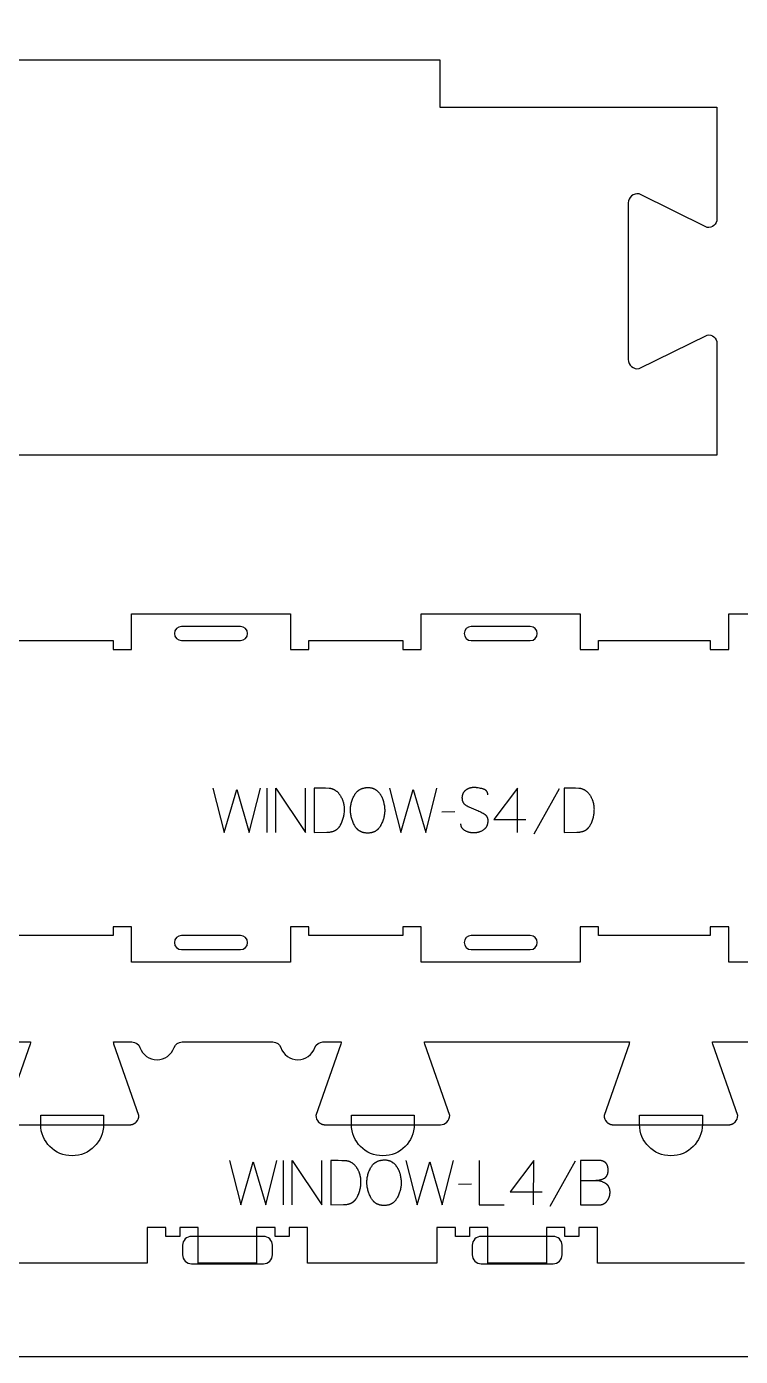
# Model space of a CAD drawing. Extents: x 0 to 4485, y 0 to 8771.
# Drawn here: x 2064 to 2547, y 3763 to 4662 of the extents above; entities that cross this region are included whole.
import ezdxf

# ---------------------------------------------------------------- set-up
doc = ezdxf.new("R2010")
doc.units = 0
for name, color, linetype in [('0_SHEET_SPRUCEPLY_2440X122', 1, 'CONTINUOUS'), ('1_ANYTOOL_1MMDEEP_LABELS_S', 2, 'CONTINUOUS'), ('3_ANYTOOL_CUTTHROUGH_INSID', 4, 'CONTINUOUS'), ('4_ANYTOOL_CUTTHROUGH_OUTSI', 5, 'CONTINUOUS'), ('5_ANYTOOL_HALF_MILL_9MM_IN', 3, 'CONTINUOUS')]:
    doc.layers.add(name, color=color, linetype=linetype)

msp = doc.modelspace()

# ---------------------------------------------------------------- linework, layer by layer
at = {"layer": '0_SHEET_SPRUCEPLY_2440X122'}
msp.add_lwpolyline([(371.7, 4982.59), (371.7, 3762.59), (2811.7, 3762.59), (2811.7, 4982.59)], close=True, dxfattribs=at)
at = {"layer": '1_ANYTOOL_1MMDEEP_LABELS_S', "color": 2}
for points in [[(2189.99, 4146.98), (2197.7, 4116.98), (2206.15, 4146.08), (2214.63, 4116.98), (2222.13, 4146.98)], [(2226.5, 4146.98), (2226.5, 4116.98)], [(2232.5, 4116.98), (2232.5, 4146.98), (2252.56, 4116.98), (2252.56, 4146.98)], [(2309.39, 4146.98), (2317.1, 4116.98), (2325.55, 4146.08), (2334.03, 4116.98), (2341.53, 4146.98)], [(2375.99, 4142.39), (2375.99, 4142.58), (2375.98, 4142.68), (2375.98, 4142.77), (2375.97, 4142.86), (2375.96, 4142.95), (2375.95, 4143.03), (2375.94, 4143.12), (2375.92, 4143.21), (2375.91, 4143.29), (2375.89, 4143.38), (2375.87, 4143.46), (2375.85, 4143.54), (2375.83, 4143.63), (2375.81, 4143.71), (2375.78, 4143.78), (2375.76, 4143.86), (2375.73, 4143.94), (2375.7, 4144.02), (2375.67, 4144.09), (2375.64, 4144.17), (2375.6, 4144.24), (2375.56, 4144.31), (2375.53, 4144.38), (2375.49, 4144.45), (2375.45, 4144.52), (2375.4, 4144.59), (2375.36, 4144.65), (2375.32, 4144.72), (2375.27, 4144.79), (2375.22, 4144.85), (2375.17, 4144.91), (2375.12, 4144.97), (2375.06, 4145.03), (2375.01, 4145.09), (2374.95, 4145.15), (2374.89, 4145.21), (2374.83, 4145.27), (2374.77, 4145.32), (2374.71, 4145.38), (2374.64, 4145.43), (2374.58, 4145.48), (2374.51, 4145.54), (2374.44, 4145.59), (2374.37, 4145.64), (2374.29, 4145.68), (2374.22, 4145.73), (2374.14, 4145.78), (2374.07, 4145.82), (2373.99, 4145.87), (2373.91, 4145.91), (2373.82, 4145.95), (2373.65, 4146.03), (2373.48, 4146.11), (2373.3, 4146.18), (2373.11, 4146.25), (2372.91, 4146.32), (2372.71, 4146.38), (2371.9, 4146.6), (2371.1, 4146.79), (2370.31, 4146.95), (2369.54, 4147.09), (2369.16, 4147.14), (2368.79, 4147.19), (2368.41, 4147.23), (2368.04, 4147.26), (2367.68, 4147.29), (2367.32, 4147.31), (2366.96, 4147.32), (2366.6, 4147.32), (2366.41, 4147.32), (2366.21, 4147.32), (2366.02, 4147.31), (2365.83, 4147.29), (2365.64, 4147.28), (2365.45, 4147.26), (2365.26, 4147.24), (2365.08, 4147.21), (2364.89, 4147.18), (2364.71, 4147.15), (2364.53, 4147.11), (2364.35, 4147.07), (2364.17, 4147.02), (2363.99, 4146.97), (2363.81, 4146.92), (2363.63, 4146.87), (2363.46, 4146.81), (2363.29, 4146.75), (2363.11, 4146.68), (2362.94, 4146.61), (2362.77, 4146.54), (2362.6, 4146.46), (2362.44, 4146.38), (2362.27, 4146.3), (2362.11, 4146.21), (2361.94, 4146.12), (2361.78, 4146.03), (2361.62, 4145.93), (2361.46, 4145.83), (2361.3, 4145.72), (2361.14, 4145.61), (2360.99, 4145.5), (2360.84, 4145.39), (2360.69, 4145.27), (2360.54, 4145.15), (2360.41, 4145.02), (2360.27, 4144.89), (2360.14, 4144.76), (2360.02, 4144.63), (2359.9, 4144.49), (2359.79, 4144.35), (2359.68, 4144.21), (2359.57, 4144.06), (2359.47, 4143.92), (2359.38, 4143.76), (2359.29, 4143.61), (2359.2, 4143.45), (2359.12, 4143.29), (2359.05, 4143.12), (2358.98, 4142.96), (2358.91, 4142.79), (2358.85, 4142.61), (2358.8, 4142.44), (2358.75, 4142.26), (2358.7, 4142.08), (2358.66, 4141.89), (2358.62, 4141.7), (2358.59, 4141.51), (2358.56, 4141.31), (2358.54, 4141.12), (2358.52, 4140.92), (2358.51, 4140.71), (2358.5, 4140.5), (2358.5, 4140.29), (2358.51, 4140.08), (2358.51, 4139.87), (2358.53, 4139.66), (2358.55, 4139.46), (2358.57, 4139.26), (2358.6, 4139.06), (2358.64, 4138.87), (2358.68, 4138.68), (2358.73, 4138.49), (2358.78, 4138.31), (2358.84, 4138.13), (2358.9, 4137.96), (2358.93, 4137.87), (2358.97, 4137.79), (2359.01, 4137.7), (2359.04, 4137.62), (2359.08, 4137.54), (2359.12, 4137.45), (2359.17, 4137.37), (2359.21, 4137.29), (2359.25, 4137.22), (2359.3, 4137.14), (2359.35, 4137.06), (2359.4, 4136.99), (2359.45, 4136.91), (2359.5, 4136.84), (2359.55, 4136.76), (2359.61, 4136.69), (2359.66, 4136.62), (2359.72, 4136.55), (2359.78, 4136.48), (2359.84, 4136.41), (2359.9, 4136.34), (2359.96, 4136.28), (2360.03, 4136.21), (2360.09, 4136.15), (2360.23, 4136.02), (2360.37, 4135.9), (2360.52, 4135.78), (2360.67, 4135.66), (2360.83, 4135.55), (2360.99, 4135.44), (2361.16, 4135.34), (2361.33, 4135.24), (2362.05, 4134.85), (2362.78, 4134.47), (2363.52, 4134.1), (2364.29, 4133.74), (2365.07, 4133.4), (2365.86, 4133.06), (2366.67, 4132.74), (2367.5, 4132.43), (2368.33, 4132.12), (2369.13, 4131.79), (2369.92, 4131.44), (2370.68, 4131.09), (2371.43, 4130.71), (2372.16, 4130.32), (2372.86, 4129.92), (2373.55, 4129.49), (2373.71, 4129.39), (2373.87, 4129.27), (2374.03, 4129.16), (2374.1, 4129.1), (2374.17, 4129.03), (2374.25, 4128.97), (2374.32, 4128.91), (2374.38, 4128.85), (2374.45, 4128.78), (2374.52, 4128.71), (2374.58, 4128.65), (2374.65, 4128.58), (2374.71, 4128.51), (2374.77, 4128.44), (2374.83, 4128.37), (2374.88, 4128.3), (2374.94, 4128.23), (2374.99, 4128.15), (2375.05, 4128.08), (2375.1, 4128), (2375.15, 4127.93), (2375.2, 4127.85), (2375.24, 4127.77), (2375.29, 4127.69), (2375.33, 4127.61), (2375.38, 4127.53), (2375.42, 4127.44), (2375.46, 4127.36), (2375.5, 4127.28), (2375.53, 4127.19), (2375.57, 4127.1), (2375.6, 4127.02), (2375.63, 4126.93), (2375.66, 4126.84), (2375.69, 4126.75), (2375.72, 4126.66), (2375.75, 4126.56), (2375.8, 4126.38), (2375.84, 4126.19), (2375.88, 4125.99), (2375.91, 4125.79), (2375.93, 4125.59), (2375.95, 4125.38), (2375.97, 4125.17), (2375.97, 4124.95), (2375.98, 4124.73), (2375.97, 4124.51), (2375.96, 4124.28), (2375.95, 4124.05), (2375.92, 4123.82), (2375.9, 4123.59), (2375.87, 4123.37), (2375.83, 4123.15), (2375.79, 4122.93), (2375.74, 4122.72), (2375.69, 4122.51), (2375.63, 4122.31), (2375.57, 4122.11), (2375.51, 4121.91), (2375.44, 4121.71), (2375.36, 4121.52), (2375.28, 4121.34), (2375.19, 4121.15), (2375.1, 4120.98), (2375, 4120.8), (2374.9, 4120.63), (2374.79, 4120.46), (2374.68, 4120.3), (2374.57, 4120.14), (2374.44, 4119.98), (2374.32, 4119.83), (2374.19, 4119.68), (2374.05, 4119.53), (2373.91, 4119.39), (2373.76, 4119.25), (2373.61, 4119.12), (2373.45, 4118.99), (2373.29, 4118.86), (2373.12, 4118.74), (2372.95, 4118.62), (2372.77, 4118.5), (2372.41, 4118.28), (2372.05, 4118.07), (2371.68, 4117.88), (2371.31, 4117.7), (2370.94, 4117.54), (2370.56, 4117.39), (2370.37, 4117.32), (2370.18, 4117.25), (2369.98, 4117.18), (2369.79, 4117.12), (2369.6, 4117.07), (2369.4, 4117.02), (2369.21, 4116.97), (2369.01, 4116.92), (2368.81, 4116.88), (2368.61, 4116.84), (2368.41, 4116.8), (2368.21, 4116.77), (2368.01, 4116.74), (2367.81, 4116.72), (2367.4, 4116.68), (2366.99, 4116.65), (2366.58, 4116.64), (2366.17, 4116.64), (2365.76, 4116.65), (2365.36, 4116.68), (2364.96, 4116.72), (2364.56, 4116.77), (2364.17, 4116.83), (2363.79, 4116.91), (2363.4, 4117), (2363.03, 4117.1), (2362.66, 4117.22), (2362.29, 4117.35), (2361.92, 4117.49), (2361.57, 4117.64), (2361.21, 4117.81), (2360.86, 4117.99), (2360.52, 4118.18), (2360.35, 4118.28), (2360.18, 4118.38), (2360.03, 4118.49), (2359.87, 4118.6), (2359.73, 4118.71), (2359.58, 4118.83), (2359.45, 4118.95), (2359.32, 4119.07), (2359.19, 4119.19), (2359.07, 4119.32), (2358.96, 4119.45), (2358.85, 4119.58), (2358.79, 4119.65), (2358.74, 4119.72), (2358.69, 4119.78), (2358.64, 4119.85), (2358.59, 4119.93), (2358.55, 4120), (2358.5, 4120.07), (2358.46, 4120.14), (2358.42, 4120.21), (2358.38, 4120.29), (2358.34, 4120.36), (2358.3, 4120.44), (2358.26, 4120.51), (2358.23, 4120.59), (2358.19, 4120.67), (2358.16, 4120.75), (2358.13, 4120.83), (2358.1, 4120.91), (2358.07, 4120.99), (2358.04, 4121.07), (2357.99, 4121.23), (2357.95, 4121.4), (2357.91, 4121.57), (2357.87, 4121.75), (2357.84, 4121.92), (2357.82, 4122.1), (2357.8, 4122.29), (2357.78, 4122.47), (2357.78, 4122.66), (2357.77, 4122.85)], [(2396, 4116.98), (2396.05, 4147.02), (2380.02, 4125.64)], [(2424.2, 4146.51), (2407.02, 4115.74)], [(2353.75, 4130.87), (2344.96, 4130.78)], [(2380.02, 4125.64), (2401.79, 4125.64)], [(2201.13, 3895.14), (2208.84, 3865.14), (2217.28, 3894.24), (2225.77, 3865.14), (2233.27, 3895.14)], [(2237.64, 3895.14), (2237.64, 3865.14)], [(2243.64, 3865.14), (2243.64, 3895.14), (2263.7, 3865.14), (2263.7, 3895.14)], [(2320.53, 3895.14), (2328.24, 3865.14), (2336.68, 3894.24), (2345.17, 3865.14), (2352.67, 3895.14)], [(2370.03, 3895.14), (2370.03, 3865.14), (2387.13, 3865.14)], [(2406.97, 3865.14), (2407.01, 3895.18), (2390.98, 3873.79)], [(2435.17, 3894.66), (2417.98, 3863.89)], [(2438.6, 3895.14), (2438.6, 3865.14), (2448.28, 3865.14), (2450.81, 3865.05), (2451.04, 3865.04), (2451.27, 3865.05), (2451.49, 3865.05), (2451.71, 3865.06), (2451.92, 3865.08), (2452.14, 3865.1), (2452.35, 3865.13), (2452.55, 3865.16), (2452.76, 3865.2), (2452.96, 3865.25), (2453.16, 3865.3), (2453.35, 3865.35), (2453.54, 3865.42), (2453.73, 3865.48), (2453.91, 3865.56), (2454.1, 3865.63), (2454.27, 3865.72), (2454.45, 3865.81), (2454.62, 3865.9), (2454.79, 3866), (2454.96, 3866.11), (2455.12, 3866.22), (2455.28, 3866.34), (2455.44, 3866.46), (2455.59, 3866.59), (2455.74, 3866.72), (2455.89, 3866.86), (2456.03, 3867.01), (2456.17, 3867.16), (2456.31, 3867.31), (2456.45, 3867.48), (2456.58, 3867.64), (2456.7, 3867.81), (2456.83, 3867.99), (2456.95, 3868.16), (2457.06, 3868.33), (2457.18, 3868.51), (2457.28, 3868.68), (2457.39, 3868.86), (2457.49, 3869.04), (2457.58, 3869.22), (2457.67, 3869.4), (2457.76, 3869.58), (2457.84, 3869.77), (2457.92, 3869.95), (2458, 3870.13), (2458.07, 3870.32), (2458.14, 3870.51), (2458.2, 3870.7), (2458.26, 3870.89), (2458.31, 3871.08), (2458.36, 3871.27), (2458.41, 3871.46), (2458.45, 3871.66), (2458.49, 3871.85), (2458.53, 3872.05), (2458.56, 3872.25), (2458.58, 3872.45), (2458.6, 3872.65), (2458.62, 3872.85), (2458.64, 3873.05), (2458.65, 3873.25), (2458.65, 3873.46), (2458.66, 3873.66), (2458.65, 3873.92), (2458.64, 3874.16), (2458.63, 3874.41), (2458.61, 3874.65), (2458.58, 3874.88), (2458.55, 3875.11), (2458.52, 3875.34), (2458.47, 3875.56), (2458.42, 3875.77), (2458.37, 3875.99), (2458.31, 3876.19), (2458.25, 3876.4), (2458.17, 3876.59), (2458.1, 3876.79), (2458.01, 3876.98), (2457.93, 3877.16), (2457.88, 3877.25), (2457.83, 3877.34), (2457.78, 3877.43), (2457.73, 3877.52), (2457.68, 3877.61), (2457.63, 3877.69), (2457.57, 3877.78), (2457.52, 3877.86), (2457.46, 3877.94), (2457.4, 3878.02), (2457.34, 3878.1), (2457.28, 3878.18), (2457.21, 3878.26), (2457.15, 3878.33), (2457.08, 3878.41), (2457.02, 3878.48), (2456.95, 3878.55), (2456.88, 3878.63), (2456.8, 3878.7), (2456.73, 3878.77), (2456.66, 3878.84), (2456.58, 3878.9), (2456.42, 3879.03), (2456.26, 3879.16), (2456.09, 3879.28), (2455.92, 3879.4), (2455.74, 3879.51), (2455.37, 3879.73), (2455, 3879.94), (2454.62, 3880.13), (2454.24, 3880.31), (2453.84, 3880.48), (2453.45, 3880.64), (2453.04, 3880.79), (2452.63, 3880.92), (2452.22, 3881.05), (2451.8, 3881.16), (2451.37, 3881.26), (2450.94, 3881.35), (2450.5, 3881.43), (2450.05, 3881.49), (2449.6, 3881.55), (2449.14, 3881.59)], [(2438.6, 3881.46), (2449.14, 3881.59), (2449.54, 3881.62), (2449.93, 3881.66), (2450.32, 3881.71), (2450.7, 3881.77), (2451.08, 3881.84), (2451.45, 3881.91), (2451.82, 3882), (2452.18, 3882.09), (2452.53, 3882.19), (2452.88, 3882.3), (2453.23, 3882.42), (2453.56, 3882.55), (2453.9, 3882.69), (2454.22, 3882.84), (2454.55, 3882.99), (2454.86, 3883.16), (2454.94, 3883.2), (2455.02, 3883.24), (2455.09, 3883.29), (2455.17, 3883.34), (2455.24, 3883.39), (2455.31, 3883.44), (2455.38, 3883.49), (2455.45, 3883.54), (2455.52, 3883.59), (2455.58, 3883.65), (2455.65, 3883.7), (2455.71, 3883.76), (2455.78, 3883.82), (2455.84, 3883.88), (2455.9, 3883.94), (2455.96, 3884.01), (2456.02, 3884.07), (2456.07, 3884.14), (2456.13, 3884.21), (2456.18, 3884.28), (2456.24, 3884.35), (2456.29, 3884.42), (2456.34, 3884.49), (2456.39, 3884.56), (2456.44, 3884.64), (2456.49, 3884.72), (2456.53, 3884.8), (2456.58, 3884.88), (2456.62, 3884.96), (2456.66, 3885.04), (2456.7, 3885.12), (2456.74, 3885.21), (2456.78, 3885.3), (2456.82, 3885.38), (2456.89, 3885.56), (2456.96, 3885.75), (2457.02, 3885.94), (2457.07, 3886.14), (2457.12, 3886.34), (2457.17, 3886.55), (2457.21, 3886.76), (2457.25, 3886.98), (2457.28, 3887.2), (2457.31, 3887.43), (2457.33, 3887.67), (2457.35, 3887.91), (2457.36, 3888.16), (2457.37, 3888.41), (2457.37, 3888.66), (2457.36, 3889.06), (2457.35, 3889.26), (2457.34, 3889.45), (2457.33, 3889.64), (2457.31, 3889.82), (2457.29, 3890), (2457.26, 3890.18), (2457.24, 3890.36), (2457.21, 3890.53), (2457.17, 3890.7), (2457.13, 3890.86), (2457.09, 3891.03), (2457.05, 3891.19), (2457, 3891.34), (2456.95, 3891.5), (2456.9, 3891.65), (2456.84, 3891.79), (2456.78, 3891.94), (2456.72, 3892.08), (2456.65, 3892.21), (2456.58, 3892.35), (2456.51, 3892.48), (2456.43, 3892.61), (2456.35, 3892.73), (2456.27, 3892.85), (2456.18, 3892.97), (2456.09, 3893.09), (2456, 3893.2), (2455.9, 3893.31), (2455.8, 3893.42), (2455.7, 3893.52), (2455.59, 3893.62), (2455.48, 3893.71), (2455.37, 3893.81), (2455.25, 3893.9), (2455.13, 3893.98), (2455.01, 3894.07), (2454.89, 3894.15), (2454.76, 3894.23), (2454.63, 3894.3), (2454.49, 3894.37), (2454.35, 3894.44), (2454.21, 3894.5), (2454.06, 3894.57), (2453.92, 3894.62), (2453.76, 3894.68), (2453.61, 3894.73), (2453.45, 3894.78), (2453.29, 3894.83), (2453.12, 3894.87), (2452.96, 3894.91), (2452.78, 3894.94), (2452.61, 3894.98), (2452.43, 3895.01), (2452.25, 3895.03), (2452.07, 3895.06), (2451.88, 3895.08), (2451.69, 3895.1), (2451.49, 3895.11), (2451.1, 3895.13), (2450.68, 3895.14), (2438.6, 3895.14)], [(2364.88, 3879.02), (2356.1, 3878.94)], [(2390.98, 3873.79), (2412.76, 3873.79)]]:
    msp.add_lwpolyline(points, dxfattribs=at)
for points in [[(2258.6, 4146.98), (2258.6, 4116.98), (2267.13, 4117.07), (2267.54, 4117.08), (2267.95, 4117.1), (2268.34, 4117.12), (2268.73, 4117.16), (2269.11, 4117.21), (2269.48, 4117.27), (2269.84, 4117.34), (2270.2, 4117.41), (2270.55, 4117.5), (2270.89, 4117.59), (2271.22, 4117.7), (2271.55, 4117.81), (2271.86, 4117.93), (2272.02, 4118), (2272.17, 4118.07), (2272.32, 4118.14), (2272.47, 4118.21), (2272.62, 4118.29), (2272.77, 4118.36), (2272.91, 4118.44), (2273.05, 4118.52), (2273.19, 4118.61), (2273.33, 4118.69), (2273.47, 4118.78), (2273.6, 4118.87), (2273.73, 4118.97), (2273.86, 4119.06), (2273.99, 4119.16), (2274.11, 4119.26), (2274.24, 4119.37), (2274.36, 4119.47), (2274.48, 4119.58), (2274.6, 4119.69), (2274.72, 4119.8), (2274.83, 4119.92), (2274.94, 4120.04), (2275.05, 4120.16), (2275.16, 4120.28), (2275.27, 4120.4), (2275.37, 4120.53), (2275.47, 4120.66), (2275.57, 4120.79), (2275.67, 4120.92), (2275.77, 4121.06), (2275.86, 4121.2), (2276.05, 4121.48), (2276.22, 4121.78), (2276.39, 4122.08), (2276.7, 4122.7), (2277, 4123.32), (2277.28, 4123.95), (2277.53, 4124.59), (2277.77, 4125.23), (2277.98, 4125.88), (2278.18, 4126.53), (2278.35, 4127.19), (2278.5, 4127.86), (2278.63, 4128.53), (2278.75, 4129.2), (2278.84, 4129.88), (2278.91, 4130.57), (2278.96, 4131.26), (2278.99, 4131.96), (2279, 4132.67), (2278.99, 4133.26), (2278.96, 4133.85), (2278.92, 4134.44), (2278.85, 4135.02), (2278.76, 4135.59), (2278.71, 4135.87), (2278.65, 4136.16), (2278.59, 4136.44), (2278.53, 4136.72), (2278.46, 4137), (2278.38, 4137.27), (2278.3, 4137.55), (2278.22, 4137.82), (2278.13, 4138.09), (2278.03, 4138.36), (2277.93, 4138.63), (2277.83, 4138.9), (2277.72, 4139.17), (2277.6, 4139.43), (2277.36, 4139.96), (2277.1, 4140.48), (2276.82, 4140.99), (2276.52, 4141.49), (2276.32, 4141.8), (2276.12, 4142.1), (2275.92, 4142.38), (2275.72, 4142.66), (2275.51, 4142.93), (2275.3, 4143.19), (2275.08, 4143.44), (2274.87, 4143.68), (2274.64, 4143.92), (2274.42, 4144.14), (2274.19, 4144.35), (2273.96, 4144.56), (2273.72, 4144.75), (2273.48, 4144.94), (2273.24, 4145.11), (2273, 4145.28), (2272.75, 4145.44), (2272.5, 4145.59), (2272.24, 4145.73), (2271.98, 4145.86), (2271.72, 4145.98), (2271.45, 4146.09), (2271.18, 4146.19), (2270.91, 4146.29), (2270.64, 4146.37), (2270.36, 4146.45), (2270.07, 4146.51), (2269.79, 4146.57), (2269.5, 4146.62), (2269.21, 4146.65), (2268.91, 4146.68), (2268.61, 4146.7), (2266.18, 4146.81), (2263.7, 4146.89), (2261.17, 4146.95)], [(2295.07, 4147.32), (2295.45, 4147.32), (2295.81, 4147.3), (2296.17, 4147.27), (2296.52, 4147.23), (2296.69, 4147.21), (2296.86, 4147.18), (2297.03, 4147.15), (2297.2, 4147.12), (2297.36, 4147.08), (2297.53, 4147.04), (2297.69, 4147), (2297.85, 4146.95), (2298.01, 4146.91), (2298.16, 4146.86), (2298.32, 4146.8), (2298.47, 4146.75), (2298.62, 4146.69), (2298.77, 4146.62), (2298.92, 4146.56), (2299.07, 4146.49), (2299.21, 4146.42), (2299.35, 4146.35), (2299.5, 4146.27), (2299.63, 4146.19), (2299.77, 4146.11), (2299.91, 4146.02), (2300.04, 4145.94), (2300.17, 4145.84), (2300.43, 4145.66), (2300.69, 4145.46), (2300.94, 4145.26), (2301.18, 4145.06), (2301.41, 4144.84), (2301.64, 4144.62), (2301.87, 4144.4), (2302.09, 4144.17), (2302.3, 4143.93), (2302.51, 4143.69), (2302.71, 4143.44), (2302.9, 4143.18), (2303.09, 4142.92), (2303.27, 4142.65), (2303.45, 4142.38), (2303.62, 4142.09), (2303.79, 4141.81), (2303.95, 4141.52), (2304.1, 4141.23), (2304.25, 4140.93), (2304.4, 4140.63), (2304.53, 4140.32), (2304.67, 4140.02), (2304.79, 4139.71), (2304.91, 4139.39), (2305.03, 4139.07), (2305.14, 4138.75), (2305.24, 4138.42), (2305.34, 4138.09), (2305.43, 4137.76), (2305.51, 4137.42), (2305.6, 4137.08), (2305.74, 4136.4), (2305.87, 4135.72), (2305.97, 4135.05), (2306.06, 4134.39), (2306.13, 4133.74), (2306.18, 4133.09), (2306.21, 4132.44), (2306.22, 4131.81), (2306.21, 4131.17), (2306.17, 4130.53), (2306.12, 4129.9), (2306.04, 4129.26), (2305.95, 4128.62), (2305.83, 4127.98), (2305.69, 4127.35), (2305.53, 4126.71), (2305.34, 4126.07), (2305.14, 4125.43), (2304.91, 4124.8), (2304.66, 4124.16), (2304.39, 4123.52), (2304.1, 4122.88), (2303.79, 4122.25), (2303.45, 4121.61), (2303.28, 4121.29), (2303.09, 4120.99), (2302.91, 4120.7), (2302.71, 4120.41), (2302.51, 4120.14), (2302.3, 4119.88), (2302.09, 4119.62), (2301.87, 4119.38), (2301.76, 4119.26), (2301.65, 4119.14), (2301.53, 4119.03), (2301.41, 4118.92), (2301.29, 4118.81), (2301.17, 4118.71), (2301.05, 4118.6), (2300.93, 4118.5), (2300.81, 4118.4), (2300.68, 4118.31), (2300.55, 4118.21), (2300.42, 4118.12), (2300.29, 4118.03), (2300.16, 4117.95), (2300.03, 4117.86), (2299.89, 4117.78), (2299.75, 4117.71), (2299.61, 4117.63), (2299.47, 4117.56), (2299.33, 4117.48), (2299.19, 4117.42), (2299.04, 4117.35), (2298.9, 4117.29), (2298.75, 4117.23), (2298.6, 4117.17), (2298.45, 4117.11), (2298.3, 4117.06), (2298.14, 4117.01), (2297.83, 4116.91), (2297.51, 4116.83), (2297.18, 4116.75), (2296.85, 4116.69), (2296.51, 4116.63), (2296.17, 4116.59), (2295.82, 4116.55), (2295.46, 4116.53), (2295.1, 4116.51), (2294.73, 4116.51), (2294.35, 4116.51), (2293.97, 4116.53), (2293.6, 4116.55), (2293.24, 4116.59), (2292.89, 4116.64), (2292.54, 4116.69), (2292.19, 4116.76), (2291.86, 4116.83), (2291.53, 4116.92), (2291.21, 4117.02), (2291.05, 4117.07), (2290.89, 4117.12), (2290.74, 4117.18), (2290.58, 4117.24), (2290.43, 4117.3), (2290.28, 4117.36), (2290.13, 4117.43), (2289.98, 4117.5), (2289.84, 4117.57), (2289.69, 4117.65), (2289.55, 4117.73), (2289.41, 4117.81), (2289.27, 4117.89), (2289.14, 4117.97), (2289, 4118.06), (2288.87, 4118.15), (2288.73, 4118.24), (2288.6, 4118.34), (2288.47, 4118.43), (2288.35, 4118.53), (2288.22, 4118.64), (2288.1, 4118.74), (2287.98, 4118.85), (2287.86, 4118.96), (2287.74, 4119.07), (2287.62, 4119.19), (2287.5, 4119.31), (2287.39, 4119.43), (2287.28, 4119.55), (2287.17, 4119.67), (2286.95, 4119.93), (2286.74, 4120.2), (2286.54, 4120.48), (2286.34, 4120.77), (2286.15, 4121.07), (2285.97, 4121.38), (2285.8, 4121.69), (2285.46, 4122.34), (2285.15, 4122.99), (2284.86, 4123.64), (2284.59, 4124.29), (2284.34, 4124.94), (2284.11, 4125.59), (2283.91, 4126.24), (2283.72, 4126.89), (2283.56, 4127.54), (2283.42, 4128.19), (2283.3, 4128.84), (2283.2, 4129.5), (2283.13, 4130.15), (2283.07, 4130.8), (2283.04, 4131.46), (2283.03, 4132.11), (2283.04, 4132.8), (2283.08, 4133.49), (2283.13, 4134.17), (2283.21, 4134.85), (2283.31, 4135.52), (2283.44, 4136.18), (2283.58, 4136.84), (2283.75, 4137.49), (2283.95, 4138.14), (2284.16, 4138.78), (2284.4, 4139.41), (2284.66, 4140.04), (2284.94, 4140.67), (2285.25, 4141.28), (2285.57, 4141.9), (2285.92, 4142.5), (2286.11, 4142.8), (2286.3, 4143.09), (2286.5, 4143.36), (2286.7, 4143.63), (2286.91, 4143.89), (2287.13, 4144.14), (2287.35, 4144.38), (2287.58, 4144.61), (2287.7, 4144.72), (2287.82, 4144.83), (2287.94, 4144.94), (2288.06, 4145.04), (2288.18, 4145.15), (2288.31, 4145.25), (2288.44, 4145.34), (2288.57, 4145.44), (2288.7, 4145.53), (2288.83, 4145.62), (2288.96, 4145.71), (2289.1, 4145.8), (2289.24, 4145.88), (2289.38, 4145.96), (2289.52, 4146.04), (2289.66, 4146.12), (2289.8, 4146.19), (2289.95, 4146.26), (2290.24, 4146.4), (2290.55, 4146.53), (2290.85, 4146.64), (2291.17, 4146.75), (2291.49, 4146.85), (2291.82, 4146.94), (2292.16, 4147.02), (2292.5, 4147.09), (2292.85, 4147.15), (2293.2, 4147.21), (2293.56, 4147.25), (2293.93, 4147.28), (2294.3, 4147.3), (2294.69, 4147.32)], [(2427.63, 4146.98), (2427.63, 4116.98), (2436.16, 4117.07), (2436.57, 4117.08), (2436.97, 4117.1), (2437.37, 4117.12), (2437.76, 4117.16), (2438.14, 4117.21), (2438.51, 4117.27), (2438.87, 4117.34), (2439.23, 4117.41), (2439.58, 4117.5), (2439.92, 4117.59), (2440.25, 4117.7), (2440.58, 4117.81), (2440.89, 4117.93), (2441.05, 4118), (2441.2, 4118.07), (2441.35, 4118.14), (2441.5, 4118.21), (2441.65, 4118.29), (2441.8, 4118.36), (2441.94, 4118.44), (2442.08, 4118.52), (2442.22, 4118.61), (2442.36, 4118.69), (2442.49, 4118.78), (2442.63, 4118.87), (2442.76, 4118.97), (2442.89, 4119.06), (2443.02, 4119.16), (2443.14, 4119.26), (2443.27, 4119.37), (2443.39, 4119.47), (2443.51, 4119.58), (2443.63, 4119.69), (2443.74, 4119.8), (2443.86, 4119.92), (2443.97, 4120.04), (2444.08, 4120.16), (2444.19, 4120.28), (2444.29, 4120.4), (2444.4, 4120.53), (2444.5, 4120.66), (2444.6, 4120.79), (2444.7, 4120.92), (2444.8, 4121.06), (2444.89, 4121.2), (2445.07, 4121.48), (2445.25, 4121.78), (2445.42, 4122.08), (2445.73, 4122.7), (2446.03, 4123.32), (2446.31, 4123.95), (2446.56, 4124.59), (2446.8, 4125.23), (2447.01, 4125.88), (2447.2, 4126.53), (2447.38, 4127.19), (2447.53, 4127.86), (2447.66, 4128.53), (2447.78, 4129.2), (2447.87, 4129.88), (2447.94, 4130.57), (2447.99, 4131.26), (2448.02, 4131.96), (2448.03, 4132.67), (2448.02, 4133.26), (2447.99, 4133.85), (2447.94, 4134.44), (2447.88, 4135.02), (2447.79, 4135.59), (2447.74, 4135.87), (2447.68, 4136.16), (2447.62, 4136.44), (2447.56, 4136.72), (2447.48, 4137), (2447.41, 4137.27), (2447.33, 4137.55), (2447.24, 4137.82), (2447.15, 4138.09), (2447.06, 4138.36), (2446.96, 4138.63), (2446.86, 4138.9), (2446.75, 4139.17), (2446.63, 4139.43), (2446.39, 4139.96), (2446.13, 4140.48), (2445.85, 4140.99), (2445.55, 4141.49), (2445.35, 4141.8), (2445.15, 4142.1), (2444.95, 4142.38), (2444.75, 4142.66), (2444.54, 4142.93), (2444.33, 4143.19), (2444.11, 4143.44), (2443.89, 4143.68), (2443.67, 4143.92), (2443.45, 4144.14), (2443.22, 4144.35), (2442.99, 4144.56), (2442.75, 4144.75), (2442.51, 4144.94), (2442.27, 4145.11), (2442.03, 4145.28), (2441.78, 4145.44), (2441.52, 4145.59), (2441.27, 4145.73), (2441.01, 4145.86), (2440.75, 4145.98), (2440.48, 4146.09), (2440.21, 4146.19), (2439.94, 4146.29), (2439.66, 4146.37), (2439.39, 4146.45), (2439.1, 4146.51), (2438.82, 4146.57), (2438.53, 4146.62), (2438.23, 4146.65), (2437.94, 4146.68), (2437.64, 4146.7), (2435.2, 4146.81), (2432.73, 4146.89), (2430.2, 4146.95)], [(2269.74, 3895.14), (2269.74, 3865.14), (2278.27, 3865.22), (2278.68, 3865.23), (2279.08, 3865.25), (2279.48, 3865.28), (2279.87, 3865.32), (2280.25, 3865.37), (2280.62, 3865.42), (2280.98, 3865.49), (2281.34, 3865.57), (2281.69, 3865.65), (2282.03, 3865.75), (2282.36, 3865.85), (2282.69, 3865.97), (2283, 3866.09), (2283.16, 3866.16), (2283.31, 3866.22), (2283.46, 3866.29), (2283.61, 3866.37), (2283.76, 3866.44), (2283.91, 3866.52), (2284.05, 3866.6), (2284.19, 3866.68), (2284.33, 3866.76), (2284.47, 3866.85), (2284.6, 3866.94), (2284.74, 3867.03), (2284.87, 3867.12), (2285, 3867.22), (2285.13, 3867.32), (2285.25, 3867.42), (2285.38, 3867.52), (2285.5, 3867.63), (2285.62, 3867.74), (2285.74, 3867.85), (2285.85, 3867.96), (2285.97, 3868.07), (2286.08, 3868.19), (2286.19, 3868.31), (2286.3, 3868.43), (2286.4, 3868.56), (2286.51, 3868.68), (2286.61, 3868.81), (2286.71, 3868.95), (2286.81, 3869.08), (2286.91, 3869.22), (2287, 3869.35), (2287.18, 3869.64), (2287.36, 3869.93), (2287.53, 3870.24), (2287.84, 3870.85), (2288.14, 3871.48), (2288.42, 3872.11), (2288.67, 3872.75), (2288.91, 3873.39), (2289.12, 3874.03), (2289.31, 3874.69), (2289.49, 3875.35), (2289.64, 3876.01), (2289.77, 3876.68), (2289.89, 3877.36), (2289.98, 3878.04), (2290.05, 3878.73), (2290.1, 3879.42), (2290.13, 3880.12), (2290.14, 3880.82), (2290.13, 3881.42), (2290.1, 3882.01), (2290.05, 3882.59), (2289.99, 3883.17), (2289.9, 3883.75), (2289.85, 3884.03), (2289.79, 3884.31), (2289.73, 3884.59), (2289.67, 3884.87), (2289.59, 3885.15), (2289.52, 3885.43), (2289.44, 3885.7), (2289.35, 3885.98), (2289.26, 3886.25), (2289.17, 3886.52), (2289.07, 3886.79), (2288.97, 3887.06), (2288.86, 3887.32), (2288.74, 3887.59), (2288.5, 3888.11), (2288.24, 3888.63), (2287.96, 3889.14), (2287.66, 3889.65), (2287.46, 3889.96), (2287.26, 3890.25), (2287.06, 3890.54), (2286.86, 3890.82), (2286.65, 3891.09), (2286.44, 3891.35), (2286.22, 3891.6), (2286, 3891.84), (2285.78, 3892.07), (2285.56, 3892.29), (2285.33, 3892.51), (2285.1, 3892.71), (2284.86, 3892.91), (2284.62, 3893.09), (2284.38, 3893.27), (2284.14, 3893.44), (2283.89, 3893.6), (2283.63, 3893.74), (2283.38, 3893.88), (2283.12, 3894.01), (2282.86, 3894.14), (2282.59, 3894.25), (2282.32, 3894.35), (2282.05, 3894.44), (2281.77, 3894.53), (2281.5, 3894.6), (2281.21, 3894.67), (2280.93, 3894.72), (2280.64, 3894.77), (2280.34, 3894.81), (2280.05, 3894.84), (2279.75, 3894.86), (2277.31, 3894.96), (2274.84, 3895.04), (2272.31, 3895.1)], [(2306.21, 3895.48), (2306.58, 3895.47), (2306.95, 3895.46), (2307.31, 3895.43), (2307.66, 3895.39), (2307.83, 3895.36), (2308, 3895.33), (2308.17, 3895.3), (2308.34, 3895.27), (2308.5, 3895.23), (2308.67, 3895.2), (2308.83, 3895.15), (2308.99, 3895.11), (2309.15, 3895.06), (2309.3, 3895.01), (2309.46, 3894.96), (2309.61, 3894.9), (2309.76, 3894.84), (2309.91, 3894.78), (2310.06, 3894.71), (2310.21, 3894.65), (2310.35, 3894.58), (2310.49, 3894.5), (2310.63, 3894.43), (2310.77, 3894.35), (2310.91, 3894.26), (2311.05, 3894.18), (2311.18, 3894.09), (2311.31, 3894), (2311.57, 3893.81), (2311.83, 3893.62), (2312.07, 3893.42), (2312.32, 3893.21), (2312.55, 3893), (2312.78, 3892.78), (2313.01, 3892.55), (2313.22, 3892.32), (2313.44, 3892.09), (2313.64, 3891.84), (2313.85, 3891.59), (2314.04, 3891.34), (2314.23, 3891.07), (2314.41, 3890.81), (2314.59, 3890.53), (2314.76, 3890.25), (2314.93, 3889.96), (2315.09, 3889.67), (2315.24, 3889.38), (2315.39, 3889.08), (2315.53, 3888.78), (2315.67, 3888.48), (2315.8, 3888.17), (2315.93, 3887.86), (2316.05, 3887.55), (2316.17, 3887.23), (2316.27, 3886.9), (2316.38, 3886.58), (2316.48, 3886.25), (2316.57, 3885.91), (2316.65, 3885.58), (2316.73, 3885.24), (2316.88, 3884.55), (2317.01, 3883.88), (2317.11, 3883.21), (2317.2, 3882.55), (2317.27, 3881.89), (2317.32, 3881.24), (2317.35, 3880.6), (2317.36, 3879.96), (2317.34, 3879.33), (2317.31, 3878.69), (2317.26, 3878.05), (2317.18, 3877.41), (2317.09, 3876.78), (2316.97, 3876.14), (2316.83, 3875.5), (2316.66, 3874.86), (2316.48, 3874.23), (2316.28, 3873.59), (2316.05, 3872.95), (2315.8, 3872.31), (2315.53, 3871.68), (2315.24, 3871.04), (2314.93, 3870.4), (2314.59, 3869.76), (2314.41, 3869.45), (2314.23, 3869.15), (2314.04, 3868.85), (2313.85, 3868.57), (2313.65, 3868.3), (2313.44, 3868.03), (2313.23, 3867.78), (2313.01, 3867.53), (2312.9, 3867.41), (2312.78, 3867.3), (2312.67, 3867.19), (2312.55, 3867.07), (2312.43, 3866.97), (2312.31, 3866.86), (2312.19, 3866.76), (2312.07, 3866.66), (2311.94, 3866.56), (2311.82, 3866.46), (2311.69, 3866.37), (2311.56, 3866.28), (2311.43, 3866.19), (2311.3, 3866.1), (2311.16, 3866.02), (2311.03, 3865.94), (2310.89, 3865.86), (2310.75, 3865.79), (2310.61, 3865.71), (2310.47, 3865.64), (2310.33, 3865.57), (2310.18, 3865.51), (2310.04, 3865.44), (2309.89, 3865.38), (2309.74, 3865.32), (2309.59, 3865.27), (2309.44, 3865.21), (2309.28, 3865.16), (2308.97, 3865.07), (2308.65, 3864.98), (2308.32, 3864.91), (2307.99, 3864.84), (2307.65, 3864.79), (2307.31, 3864.74), (2306.96, 3864.71), (2306.6, 3864.68), (2306.24, 3864.67), (2305.87, 3864.66), (2305.49, 3864.67), (2305.11, 3864.68), (2304.74, 3864.71), (2304.38, 3864.75), (2304.02, 3864.79), (2303.67, 3864.85), (2303.33, 3864.91), (2303, 3864.99), (2302.67, 3865.07), (2302.35, 3865.17), (2302.19, 3865.22), (2302.03, 3865.28), (2301.87, 3865.33), (2301.72, 3865.39), (2301.57, 3865.46), (2301.42, 3865.52), (2301.27, 3865.59), (2301.12, 3865.66), (2300.98, 3865.73), (2300.83, 3865.8), (2300.69, 3865.88), (2300.55, 3865.96), (2300.41, 3866.04), (2300.27, 3866.13), (2300.14, 3866.22), (2300, 3866.31), (2299.87, 3866.4), (2299.74, 3866.49), (2299.61, 3866.59), (2299.49, 3866.69), (2299.36, 3866.79), (2299.24, 3866.9), (2299.11, 3867.01), (2298.99, 3867.12), (2298.88, 3867.23), (2298.76, 3867.34), (2298.64, 3867.46), (2298.53, 3867.58), (2298.42, 3867.7), (2298.31, 3867.83), (2298.09, 3868.09), (2297.88, 3868.36), (2297.68, 3868.63), (2297.48, 3868.92), (2297.29, 3869.22), (2297.11, 3869.53), (2296.93, 3869.85), (2296.6, 3870.5), (2296.29, 3871.15), (2295.99, 3871.8), (2295.72, 3872.45), (2295.48, 3873.1), (2295.25, 3873.75), (2295.04, 3874.4), (2294.86, 3875.05), (2294.7, 3875.7), (2294.56, 3876.35), (2294.44, 3877), (2294.34, 3877.65), (2294.27, 3878.31), (2294.21, 3878.96), (2294.18, 3879.61), (2294.17, 3880.26), (2294.18, 3880.96), (2294.21, 3881.65), (2294.27, 3882.33), (2294.35, 3883), (2294.45, 3883.67), (2294.58, 3884.34), (2294.72, 3885), (2294.89, 3885.65), (2295.08, 3886.29), (2295.3, 3886.94), (2295.54, 3887.57), (2295.8, 3888.2), (2296.08, 3888.82), (2296.38, 3889.44), (2296.71, 3890.05), (2297.06, 3890.66), (2297.25, 3890.95), (2297.44, 3891.24), (2297.63, 3891.52), (2297.84, 3891.79), (2298.05, 3892.05), (2298.27, 3892.3), (2298.49, 3892.54), (2298.72, 3892.77), (2298.84, 3892.88), (2298.96, 3892.99), (2299.08, 3893.1), (2299.2, 3893.2), (2299.32, 3893.3), (2299.45, 3893.4), (2299.58, 3893.5), (2299.71, 3893.6), (2299.84, 3893.69), (2299.97, 3893.78), (2300.1, 3893.87), (2300.24, 3893.95), (2300.37, 3894.04), (2300.51, 3894.12), (2300.65, 3894.2), (2300.8, 3894.27), (2300.94, 3894.35), (2301.09, 3894.42), (2301.38, 3894.56), (2301.68, 3894.68), (2301.99, 3894.8), (2302.31, 3894.91), (2302.63, 3895.01), (2302.96, 3895.1), (2303.29, 3895.18), (2303.64, 3895.25), (2303.98, 3895.31), (2304.34, 3895.36), (2304.7, 3895.4), (2305.07, 3895.44), (2305.44, 3895.46), (2305.82, 3895.47)]]:
    msp.add_lwpolyline(points, close=True, dxfattribs=at)
at = {"layer": '3_ANYTOOL_CUTTHROUGH_INSID', "color": 4}
for points in [[(2208.7, 4246.77, 1), (2208.7, 4256.27), (2168.7, 4256.27, 1), (2168.7, 4246.77)], [(2404.7, 4246.73, 1), (2404.7, 4256.23), (2364.7, 4256.23, 1), (2364.7, 4246.73)], [(2208.7, 4047.19), (2168.7, 4047.19, 1), (2168.7, 4037.69), (2208.7, 4037.69, 1)], [(2404.7, 4047.23), (2364.7, 4047.23, 1), (2364.7, 4037.73), (2404.7, 4037.73, 1)]]:
    msp.add_lwpolyline(points, format="xyb", close=True, dxfattribs=at)
at = {"layer": '4_ANYTOOL_CUTTHROUGH_OUTSI', "color": 5}
for points in [[(2043.95, 4639.52), (2343.45, 4639.52), (2343.45, 4607.52), (2343.7, 4607.52), (2530.95, 4607.52), (2530.95, 4531.86), (2530.95, 4531.86, -0.461531), (2524.29, 4526.18), (2478.3, 4548.83), (2478.27, 4548.85), (2478.23, 4548.86), (2478.23, 4548.86, 0.220464), (2473.16, 4547.46, 0.220464), (2470.95, 4542.69), (2470.95, 4436.86, 0.220464), (2473.16, 4432.09, 0.220464), (2478.23, 4430.69), (2478.27, 4430.7), (2478.3, 4430.71), (2524.29, 4453.37), (2524.29, 4453.37, -0.461531), (2530.95, 4447.69), (2530.95, 4372.02), (2043.95, 4372.02)], [(1927.95, 3975.26), (2066.64, 3975.26, -0.061485), (2066.4, 3973.87), (2049.5, 3925.59)], [(2055.74, 3919.26), (2133.74, 3919.26), (2133.89, 3919.26), (2134.04, 3919.27), (2134.19, 3919.28), (2134.34, 3919.29), (2134.49, 3919.31), (2134.65, 3919.33), (2134.8, 3919.35), (2134.95, 3919.38), (2135.1, 3919.41), (2135.25, 3919.44), (2135.4, 3919.48), (2135.55, 3919.53), (2135.7, 3919.57), (2135.84, 3919.62), (2135.99, 3919.68), (2136.13, 3919.74), (2136.28, 3919.8), (2136.42, 3919.86), (2136.56, 3919.93), (2136.69, 3920), (2136.83, 3920.08), (2136.96, 3920.15), (2137.09, 3920.24), (2137.22, 3920.32), (2137.35, 3920.41), (2137.47, 3920.5), (2137.6, 3920.59), (2137.71, 3920.68), (2137.83, 3920.78), (2137.94, 3920.88), (2138.05, 3920.99), (2138.16, 3921.09, 0.198912), (2139.99, 3925.51), (2139.99, 3925.55), (2139.98, 3925.59), (2123.08, 3973.87), (2123.08, 3973.87, -0.061485), (2122.85, 3975.26), (2135.25, 3975.26, -0.317837), (2140.67, 3971.43, 0.707107), (2163.77, 3971.43, -0.317837), (2169.19, 3975.26), (2230.5, 3975.26, -0.317837), (2235.92, 3971.43, 0.707107), (2259.02, 3971.43, -0.317837), (2264.44, 3975.26), (2276.84, 3975.26, -0.061485), (2276.6, 3973.87), (2259.7, 3925.59), (2259.69, 3925.55), (2259.69, 3925.51), (2259.69, 3925.51, 0.198912), (2261.52, 3921.09), (2261.63, 3920.99), (2261.74, 3920.88), (2261.85, 3920.78), (2261.97, 3920.68), (2262.09, 3920.59), (2262.21, 3920.5), (2262.33, 3920.41), (2262.46, 3920.32), (2262.59, 3920.24), (2262.72, 3920.15), (2262.85, 3920.08), (2262.99, 3920), (2263.13, 3919.93), (2263.27, 3919.86), (2263.41, 3919.8), (2263.55, 3919.74), (2263.69, 3919.68), (2263.84, 3919.62), (2263.99, 3919.57), (2264.13, 3919.53), (2264.28, 3919.48), (2264.43, 3919.44), (2264.58, 3919.41), (2264.73, 3919.38), (2264.88, 3919.35), (2265.04, 3919.33), (2265.19, 3919.31), (2265.34, 3919.29), (2265.49, 3919.28), (2265.64, 3919.27), (2265.79, 3919.26), (2265.94, 3919.26), (2343.94, 3919.26, 0.414214), (2350.19, 3925.51), (2350.19, 3925.55), (2350.18, 3925.59), (2333.28, 3973.87), (2333.28, 3973.87, -0.061485), (2333.05, 3975.26), (2471.74, 3975.26, -0.061485), (2471.5, 3973.87), (2454.6, 3925.59), (2454.59, 3925.55), (2454.59, 3925.51), (2454.59, 3925.51, 0.198912), (2456.42, 3921.09), (2456.53, 3920.99), (2456.64, 3920.88), (2456.75, 3920.78), (2456.87, 3920.68), (2456.99, 3920.59), (2457.11, 3920.5), (2457.23, 3920.41), (2457.36, 3920.32), (2457.49, 3920.24), (2457.62, 3920.15), (2457.75, 3920.08), (2457.89, 3920), (2458.03, 3919.93), (2458.17, 3919.86), (2458.31, 3919.8), (2458.45, 3919.74), (2458.59, 3919.68), (2458.74, 3919.62), (2458.89, 3919.57), (2459.03, 3919.53), (2459.18, 3919.48), (2459.33, 3919.44), (2459.48, 3919.41), (2459.63, 3919.38), (2459.78, 3919.35), (2459.94, 3919.33), (2460.09, 3919.31), (2460.24, 3919.29), (2460.39, 3919.28), (2460.54, 3919.27), (2460.69, 3919.26), (2460.84, 3919.26), (2538.84, 3919.26), (2538.99, 3919.26), (2539.14, 3919.27), (2539.29, 3919.28), (2539.44, 3919.29), (2539.59, 3919.31), (2539.75, 3919.33), (2539.9, 3919.35), (2540.05, 3919.38), (2540.2, 3919.41), (2540.35, 3919.44), (2540.5, 3919.48), (2540.65, 3919.53), (2540.8, 3919.57), (2540.94, 3919.62), (2541.09, 3919.68), (2541.23, 3919.74), (2541.38, 3919.8), (2541.52, 3919.86), (2541.66, 3919.93), (2541.79, 3920), (2541.93, 3920.08), (2542.06, 3920.15), (2542.19, 3920.24), (2542.32, 3920.32), (2542.45, 3920.41), (2542.57, 3920.5), (2542.7, 3920.59), (2542.81, 3920.68), (2542.93, 3920.78), (2543.04, 3920.88), (2543.15, 3920.99), (2543.26, 3921.09, 0.198912), (2545.09, 3925.51), (2545.09, 3925.55), (2545.08, 3925.59), (2528.18, 3973.87), (2528.18, 3973.87, -0.061485), (2527.95, 3975.26), (2666.64, 3975.26, -0.061485)]]:
    msp.add_lwpolyline(points, format="xyb", dxfattribs=at)
for points in [[(2058.95, 4246.73), (2122.45, 4246.77), (2122.45, 4240.77), (2134.95, 4240.77), (2134.95, 4264.77), (2242.45, 4264.77), (2242.45, 4240.77), (2254.95, 4240.77), (2254.95, 4246.77), (2318.45, 4246.73), (2318.45, 4240.73), (2330.95, 4240.73), (2330.95, 4264.73), (2438.45, 4264.73), (2438.45, 4240.73), (2450.95, 4240.73), (2450.95, 4246.73), (2526.45, 4246.73), (2526.45, 4240.73), (2538.95, 4240.73), (2538.95, 4264.73), (2646.45, 4264.73)], [(2646.45, 4029.23), (2538.95, 4029.23), (2538.95, 4053.23), (2526.45, 4053.23), (2526.45, 4047.23), (2450.95, 4047.23), (2450.95, 4053.23), (2438.45, 4053.23), (2438.45, 4029.23), (2330.95, 4029.23), (2330.95, 4053.23), (2318.45, 4053.23), (2318.45, 4047.23), (2254.95, 4047.19), (2254.95, 4053.19), (2242.45, 4053.19), (2242.45, 4029.19), (2134.95, 4029.19), (2134.95, 4053.19), (2122.45, 4053.19), (2122.45, 4047.19), (2058.95, 4047.23)], [(2549.59, 3825.76), (2450.09, 3825.76), (2450.09, 3849.51), (2450.09, 3849.76), (2437.59, 3849.76), (2437.59, 3843.76), (2428.09, 3843.76), (2428.09, 3849.76), (2415.59, 3849.76), (2415.59, 3849.51), (2415.59, 3825.76), (2376.09, 3825.76), (2376.09, 3849.51), (2376.09, 3849.76), (2363.59, 3849.76), (2363.59, 3843.76), (2354.09, 3843.76), (2354.09, 3849.76), (2341.59, 3849.76), (2341.59, 3849.51), (2341.59, 3825.76), (2254.09, 3825.76), (2254.09, 3849.51), (2254.09, 3849.76), (2241.59, 3849.76), (2241.59, 3843.76), (2232.09, 3843.76), (2232.09, 3849.76), (2219.59, 3849.76), (2219.59, 3849.51), (2219.59, 3825.76), (2180.09, 3825.76), (2180.09, 3849.51), (2180.09, 3849.76), (2167.59, 3849.76), (2167.59, 3843.76), (2158.09, 3843.76), (2158.09, 3849.76), (2145.59, 3849.76), (2145.59, 3849.51), (2145.59, 3825.76), (2058.09, 3825.76)]]:
    msp.add_lwpolyline(points, dxfattribs=at)
at = {"layer": '5_ANYTOOL_HALF_MILL_9MM_IN'}
for points in [[(2115.99, 3919.51, -1), (2073.49, 3919.51), (2073.49, 3919.76), (2073.49, 3925.76), (2115.99, 3925.76), (2115.99, 3919.76), (2115.99, 3919.51)], [(2326.19, 3919.51, -1), (2283.69, 3919.51), (2283.69, 3919.76), (2283.69, 3925.76), (2326.19, 3925.76), (2326.19, 3919.76), (2326.19, 3919.51)], [(2521.09, 3919.51, -1), (2478.59, 3919.51), (2478.59, 3919.76), (2478.59, 3925.76), (2521.09, 3925.76), (2521.09, 3919.76), (2521.09, 3919.51)], [(2175.47, 3843.76, 0.414214), (2169.47, 3837.76), (2169.47, 3831.26, 0.414214), (2175.47, 3825.26), (2224.22, 3825.26, 0.414214), (2230.22, 3831.26), (2230.22, 3837.76, 0.414214), (2224.22, 3843.76)], [(2371.47, 3843.76, 0.414214), (2365.47, 3837.76), (2365.47, 3831.26, 0.414214), (2371.47, 3825.26), (2420.22, 3825.26, 0.414214), (2426.22, 3831.26), (2426.22, 3837.76, 0.414214), (2420.22, 3843.76)]]:
    msp.add_lwpolyline(points, format="xyb", close=True, dxfattribs=at)

doc.saveas('drawing.dxf')
